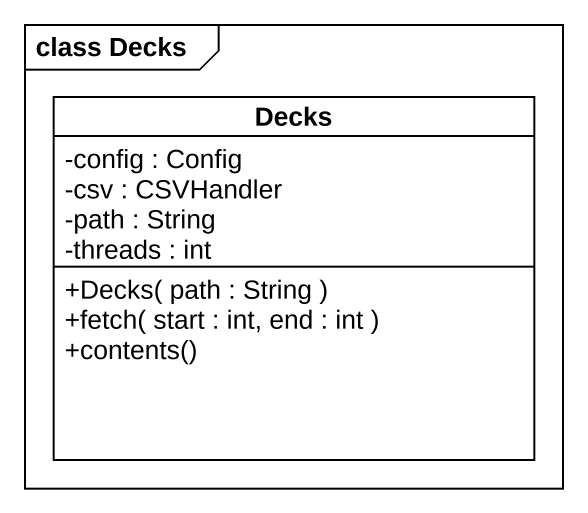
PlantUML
@startuml
mainframe class Decks
hide circle
hide empty members
skinparam classAttributeIconSize 0
class Decks {
  -config : Config
  -csv : CSVHandler
  -path : String
  -threads : int
  +Decks( path : String )
  +fetch( start : int, end : int )
  +contents()
}
@enduml
